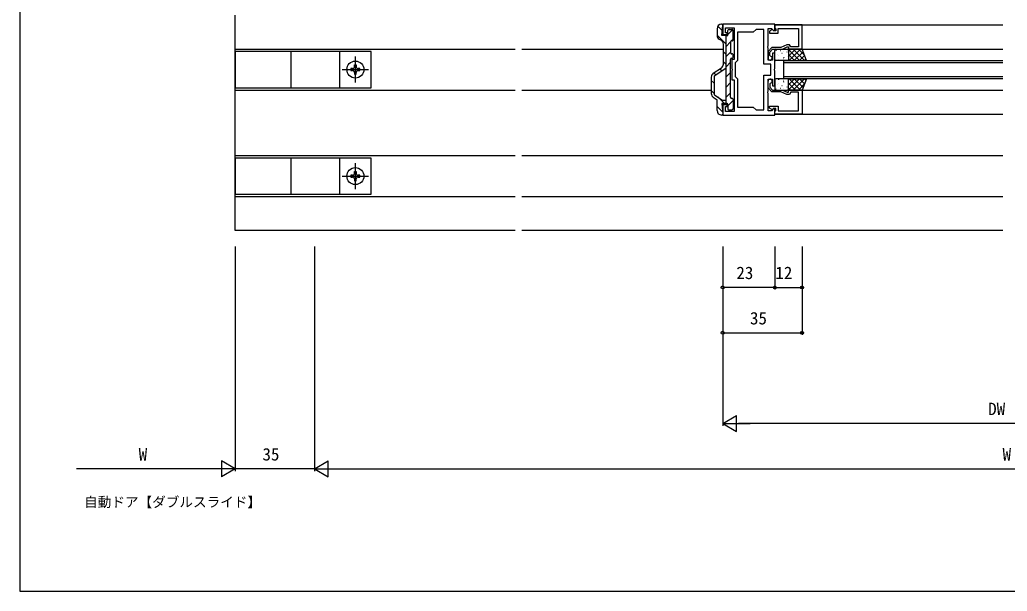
# Model space of a CAD drawing. Units: millimetres, scale not verified. Extents: x -437 to 438, y -681 to 679.
# Drawn here: x -436.7 to -1.2, y -681 to -429 of the extents above; entities that cross this region are included whole.
import ezdxf
from ezdxf.enums import TextEntityAlignment as Align

# ---------------------------------------------------------------- set-up
doc = ezdxf.new("R2010")
doc.units = ezdxf.units.MM
doc.header["$LTSCALE"] = 4
for name, color, linetype in [('0-1_USER1', 3, 'Continuous'), ('0-2_YKK_11', 7, 'Continuous'), ('0-4_YKK_12', 2, 'Continuous'), ('0-5_YKK_13', 4, 'Continuous'), ('0-7_YKK_D', 6, 'Continuous'), ('0-8_YKK_ZWAK', 7, 'Continuous')]:
    doc.layers.add(name, color=color, linetype=linetype)
doc.styles.add('ＭＳ ゴシック', font='')
doc.styles.get('ＭＳ ゴシック').set_extended_font_data('MS Gothic')

msp = doc.modelspace()

# ---------------------------------------------------------------- linework, layer by layer
at = {"layer": '0-2_YKK_11'}
for points in [[(-103.7, -431), (-126.7, -431), (-126.7, -435.5), (-124.7, -435.5), (-124.7, -434.7), (-125.5, -434.7), (-125.5, -432.5), (-121.7, -432.5), (-121.7, -440.542), (-121.58, -440.725), (-121.58, -441.275), (-121.7, -441.458), (-121.7, -446.5), (-122.7, -446.5), (-122.7, -450.542), (-122.58, -450.725), (-122.58, -451.275), (-122.7, -451.458), (-122.7, -455.5), (-121.7, -455.5), (-121.7, -460.542), (-121.58, -460.725), (-121.58, -461.275), (-121.7, -461.458), (-121.7, -469.5), (-125.5, -469.5), (-125.5, -467.3), (-124.7, -467.3), (-124.7, -466.5), (-126.7, -466.5), (-126.7, -471), (-103.7, -471), (-103.7, -468.2), (-104.071, -468.046), (-105.225, -469.2), (-106.7, -469.2), (-106.7, -461.458), (-106.82, -461.275), (-106.82, -460.725), (-106.7, -460.542)], [(-106.7, -460.542), (-106.7, -455.2), (-104.7, -455.2), (-104.7, -458.2), (-103.7, -458.2), (-103.7, -451.458), (-103.82, -451.275), (-103.82, -450.725), (-103.7, -450.542), (-103.7, -443.8), (-104.7, -443.8), (-104.7, -446.8), (-106.7, -446.8), (-106.7, -441.458), (-106.82, -441.275), (-106.82, -440.725), (-106.7, -440.542), (-106.7, -432.8), (-105.225, -432.8), (-104.071, -433.954), (-103.7, -433.8), (-103.7, -431)], [(-91.7, -431.3), (-103.7, -431.3), (-103.7, -432.5), (-103.4, -432.8), (-103.2, -433), (-103.2, -433.9), (-104.15, -433.9), (-104.65, -433.4), (-104.961, -433.4), (-106, -434), (-106, -434.9), (-102.2, -434.9), (-102.2, -432.8), (-93.2, -432.8), (-93.2, -441), (-96.7, -441), (-97.278, -440), (-98.422, -440), (-100.995, -441.2), (-105.051, -441.2), (-106.7, -442.987), (-106.7, -445.9)], [(-105.65, -445.013), (-105.9, -444.717), (-105.9, -443.3), (-104.7, -442), (-100.345, -442), (-98.2, -441), (-97.7, -441), (-97.7, -442), (-91.7, -442), (-91.7, -431.3)], [(-91.7, -470.7), (-103.7, -470.7), (-103.7, -469.5), (-103.4, -469.2), (-103.2, -469), (-103.2, -468.1), (-104.15, -468.1), (-104.65, -468.6), (-104.961, -468.6), (-106, -468), (-106, -467.1), (-102.2, -467.1), (-102.2, -469.2), (-93.2, -469.2), (-93.2, -461), (-96.7, -461), (-97.278, -462), (-98.422, -462), (-100.995, -460.8), (-105.051, -460.8), (-106.7, -459.013), (-106.7, -456.1)], [(-105.65, -456.987), (-105.9, -457.283), (-105.9, -458.7), (-104.7, -460), (-100.345, -460), (-98.2, -461), (-97.7, -461), (-97.7, -460), (-91.7, -460), (-91.7, -470.7)]]:
    msp.add_lwpolyline(points, dxfattribs=at)
msp.add_lwpolyline([(-108.5, -468.7), (-108.5, -453.4), (-105.5, -453.4), (-105.5, -448.6), (-108.5, -448.6), (-108.5, -433.3), (-112, -433.3), (-113.2, -434.5), (-120.2, -434.5), (-120.2, -447), (-121.2, -448), (-121.2, -454), (-120.2, -455), (-120.2, -467.5), (-113.2, -467.5), (-112, -468.7)], close=True, dxfattribs=at)
for centre, start, end in [((-105.8, -445.9), 180, 80.40594), ((-105.8, -456.1), 279.59406, 180)]:
    msp.add_arc(centre, 0.9, start, end, dxfattribs=at)
at = {"layer": '0-4_YKK_12'}
for p, q in [((-341.7, -522.002), (-341.7, -427)), ((-103.7, -431.299), (-3.2, -431.299)), ((-341.7, -442.002), (-218.2, -442)), ((-215.2, -442), (-126.4, -441.999)), ((-91.7, -441.999), (-3.2, -441.999)), ((-99.7, -446.999), (-3.2, -446.999)), ((-99.7, -454.999), (-99.7, -446.999)), ((-3.2, -447.999), (-99.7, -447.999)), ((-99.7, -453.999), (-3.2, -453.999)), ((-3.2, -454.999), (-99.7, -454.999)), ((-341.7, -460.002), (-218.2, -460)), ((-215.2, -460), (-131.7, -459.999)), ((-91.7, -459.999), (-3.2, -459.999)), ((-103.7, -470.7), (-3.2, -470.7)), ((-218.2, -489.002), (-341.7, -489.004)), ((-3.2, -489), (-215.2, -489.002)), ((-341.7, -507.002), (-218.2, -507.001)), ((-215.2, -507.001), (-3.2, -507)), ((-218.2, -522.002), (-341.7, -522.002)), ((-3.2, -522.001), (-215.2, -522.002))]:
    msp.add_line(p, q, dxfattribs=at)
at = {"layer": '0-5_YKK_13'}
for p, q in [((-127, -431), (-127.2, -431)), ((-129.2, -433), (-129.2, -435.843)), ((-126.851, -433.669), (-128.765, -431.755)), ((-122.325, -433.383), (-124.401, -435.458)), ((-124.401, -435.7), (-124.401, -433.8)), ((-123.901, -433.3), (-122.601, -433.3)), ((-122.1, -437.8), (-122.101, -433.8)), ((-125.2, -439.81), (-129.2, -435.81)), ((-128.193, -437.579), (-127.408, -438.027)), ((-126.4, -448.544), (-126.4, -439.764)), ((-125.2, -466), (-125.2, -436)), ((-124.942, -436), (-125.2, -436.258)), ((-123.197, -438.745), (-125.2, -440.748)), ((-123.2, -438.8), (-123.2, -443.5)), ((-122.1, -437.648), (-122.755, -438.303)), ((-122.7, -438.3), (-122.6, -438.3)), ((-317.2, -442.958), (-317.2, -458.958)), ((-295.7, -442.958), (-295.7, -458.958)), ((-125.2, -444.3), (-126.4, -443.1)), ((-123.2, -443.238), (-125.2, -445.238)), ((-122.7, -444), (-122.6, -444)), ((-103.7, -446.5), (-103.7, -442.5)), ((-103.2, -442), (-98.2, -442)), ((-103.137, -442.444), (-103.161, -442.488)), ((-101.192, -442.636), (-101.28, -442.683)), ((-100.513, -443.878), (-100.537, -443.921)), ((-99.778, -442.808), (-99.785, -442.814)), ((-98.321, -443.235), (-98.345, -443.278)), ((-94.611, -442), (-97.7, -445.089)), ((-96.856, -442), (-97.7, -442.844)), ((-92.799, -447), (-97.7, -442.098)), ((-97.7, -442.5), (-97.7, -446.5)), ((-92.366, -442), (-97.366, -447)), ((-90.553, -447), (-95.553, -442)), ((-91.249, -443.128), (-95.121, -447)), ((-90.628, -444.68), (-93.308, -442)), ((-288.7, -456.708), (-288.7, -445.208)), ((-125.2, -448.79), (-126.4, -447.59)), ((-123.2, -447.729), (-125.2, -449.729)), ((-123.2, -463.2), (-123.2, -446.5)), ((-122.6, -446), (-122.701, -446)), ((-122.1, -445.5), (-122.1, -444.5)), ((-98.2, -447), (-103.2, -447)), ((-102.402, -444.469), (-102.426, -444.513)), ((-101.97, -446.545), (-101.994, -446.589)), ((-101.983, -444.783), (-101.99, -444.789)), ((-99.963, -446.569), (-99.97, -446.575)), ((-99.779, -445.902), (-99.802, -445.946)), ((-99.667, -445.526), (-99.756, -445.572)), ((-97.889, -445.311), (-97.913, -445.355)), ((-97.795, -444.627), (-97.803, -444.634)), ((-95.044, -447), (-97.7, -444.343)), ((-97.289, -447), (-97.7, -446.588)), ((-90.608, -444.732), (-92.876, -447)), ((-89.966, -446.335), (-90.631, -447)), ((-294.45, -450.958), (-282.95, -450.958)), ((-289.11, -448.908), (-289.11, -449.728)), ((-288.29, -449.728), (-288.29, -448.908)), ((-287.47, -451.368), (-286.65, -451.368)), ((-130.824, -452.608), (-127.277, -450.198)), ((-129.688, -453.283), (-130.549, -452.422)), ((-130.15, -453.597), (-125.2, -450.231)), ((-127.015, -451.465), (-127.876, -450.605)), ((-123.2, -452.219), (-125.2, -454.219)), ((-131.7, -454.262), (-131.7, -461.543)), ((-130.5, -456.961), (-131.7, -455.761)), ((-130.5, -454.258), (-130.5, -461.542)), ((-123.2, -456.709), (-125.2, -458.709)), ((-103.7, -455.5), (-103.7, -459.5)), ((-98.2, -455), (-103.2, -455)), ((-101.97, -455.454), (-101.994, -455.411)), ((-101.983, -457.217), (-101.99, -457.211)), ((-99.963, -455.431), (-99.97, -455.425)), ((-99.779, -456.098), (-99.802, -456.054)), ((-99.667, -456.474), (-99.756, -456.428)), ((-97.889, -456.689), (-97.913, -456.645)), ((-92.799, -455), (-97.7, -459.902)), ((-95.044, -455), (-97.7, -457.657)), ((-97.289, -455), (-97.7, -455.412)), ((-97.7, -459.5), (-97.7, -455.5)), ((-94.611, -460), (-97.7, -456.911)), ((-92.366, -460), (-97.366, -455)), ((-90.553, -455), (-95.553, -460)), ((-91.249, -458.872), (-95.121, -455)), ((-90.608, -457.268), (-92.876, -455)), ((-89.966, -455.665), (-90.631, -455)), ((-130.5, -461.451), (-131.7, -460.251)), ((-123.2, -461.199), (-125.2, -463.199)), ((-103.2, -460), (-98.2, -460)), ((-103.137, -459.556), (-103.161, -459.512)), ((-102.402, -457.531), (-102.426, -457.487)), ((-101.192, -459.364), (-101.28, -459.317)), ((-100.513, -458.122), (-100.537, -458.078)), ((-99.778, -459.192), (-99.785, -459.185)), ((-98.321, -458.765), (-98.345, -458.721)), ((-97.795, -457.373), (-97.803, -457.366)), ((-96.856, -460), (-97.7, -459.156)), ((-90.628, -457.32), (-93.308, -460)), ((-130.824, -463.198), (-129.2, -464.3)), ((-130.15, -462.203), (-127.281, -464.154)), ((-129.2, -469), (-129.2, -464.3)), ((-125.951, -466), (-128.894, -463.057)), ((-126.157, -464.5), (-125.2, -464.5)), ((-122.1, -464.589), (-124.401, -466.889)), ((-122.7, -463.7), (-122.6, -463.7)), ((-122.1, -464.2), (-122.101, -468.2)), ((-126.765, -469.676), (-129.2, -467.241)), ((-124.7, -466), (-127, -466)), ((-127, -466), (-126.701, -470.681)), ((-124.401, -466.3), (-124.401, -468.2)), ((-123.901, -468.7), (-122.601, -468.7)), ((-127, -471), (-127.2, -471)), ((-317.2, -489.96), (-317.2, -505.96)), ((-295.7, -489.96), (-295.7, -505.96)), ((-289.11, -495.91), (-289.11, -496.73)), ((-288.7, -503.71), (-288.7, -492.21)), ((-288.29, -496.73), (-288.29, -495.91)), ((-294.45, -497.96), (-282.95, -497.96)), ((-287.47, -498.37), (-286.65, -498.37))]:
    msp.add_line(p, q, dxfattribs=at)
for points in [[(-124.701, -436), (-127, -436), (-126.701, -431.319)], [(-289.93, -450.548), (-290.75, -450.548), (-290.75, -451.368), (-289.93, -451.368)], [(-289.11, -449.728), (-289.11, -448.908), (-288.29, -448.908), (-288.29, -449.728)], [(-289.11, -452.188), (-289.11, -453.008), (-288.29, -453.008), (-288.29, -452.188)], [(-286.65, -451.368), (-286.65, -450.548), (-287.47, -450.548)], [(-289.11, -496.73), (-289.11, -495.91), (-288.29, -495.91), (-288.29, -496.73)], [(-289.93, -497.55), (-290.75, -497.55), (-290.75, -498.37), (-289.93, -498.37)], [(-289.11, -499.19), (-289.11, -500.01), (-288.29, -500.01), (-288.29, -499.19)], [(-286.65, -498.37), (-286.65, -497.55), (-287.47, -497.55)]]:
    msp.add_lwpolyline(points, dxfattribs=at)
for points in [[(-341.7, -458.958), (-281.7, -458.958), (-281.7, -442.958), (-341.7, -442.958)], [(-89.7, -447), (-91.7, -442), (-97.7, -442), (-97.7, -447)], [(-89.7, -455), (-91.7, -460), (-97.7, -460), (-97.7, -455)], [(-341.7, -505.96), (-281.7, -505.96), (-281.7, -489.96), (-341.7, -489.96)]]:
    msp.add_lwpolyline(points, close=True, dxfattribs=at)
for centre in [(-288.7, -450.958), (-288.7, -497.96)]:
    msp.add_circle(centre, 3.75, dxfattribs=at)
for centre, radius, start, end in [((-127.2, -433), 2, 90, 180), ((-127, -431.3), 0.3, 356.34024, 90), ((-123.901, -433.8), 0.5, 90.00359, 180.00359), ((-122.601, -433.8), 0.5, 0.00359, 90.00359), ((-127.2, -435.843), 2, 180, 240.25462), ((-128.4, -439.764), 2, 360, 60.25462), ((-124.701, -435.7), 0.3, 270, 0.00359), ((-122.7, -438.8), 0.5, 90.00003, 180), ((-122.6, -437.8), 0.5, 270, 0.00359), ((-122.7, -443.5), 0.5, 180, 270.00359), ((-122.6, -444.5), 0.5, 0.00359, 90.00359), ((-103.2, -442.5), 0.5, 90, 180), ((-98.2, -442.5), 0.5, 0, 90), ((-128.4, -448.544), 2, 304.18899, 360), ((-122.7, -446.5), 0.5, 90.02863, 180), ((-122.6, -445.5), 0.5, 270.00359, 0.00359), ((-103.2, -446.5), 0.5, 180, 270), ((-98.2, -446.5), 0.5, 270, 0), ((-289.93, -449.728), 0.82, 270, 0), ((-289.93, -452.188), 0.82, 0, 90), ((-287.47, -449.728), 0.82, 180, 270), ((-287.47, -452.188), 0.82, 90, 180), ((-129.7, -454.262), 2, 124.18899, 179.99711), ((-129.7, -454.258), 0.8, 124.21613, 179.99711), ((-103.2, -455.5), 0.5, 90, 180), ((-98.2, -455.5), 0.5, 0, 90), ((-129.7, -461.544), 2, 179.99711, 235.83194), ((-129.7, -461.542), 0.8, 179.99711, 235.78387), ((-103.2, -459.5), 0.5, 180, 270), ((-98.2, -459.5), 0.5, 270, 0), ((-126.157, -462.5), 2, 235.78387, 270), ((-122.7, -463.2), 0.5, 180, 270), ((-122.6, -464.2), 0.5, 359.99641, 90), ((-127.2, -469), 2, 180, 270), ((-124.701, -466.3), 0.3, 359.99641, 90), ((-123.901, -468.2), 0.5, 179.99641, 269.99641), ((-122.601, -468.2), 0.5, 269.99641, 359.99641), ((-127, -470.7), 0.3, 270, 3.65976), ((-289.93, -496.73), 0.82, 270, 0), ((-289.93, -499.19), 0.82, 0, 90), ((-287.47, -496.73), 0.82, 180, 270), ((-287.47, -499.19), 0.82, 90, 180)]:
    msp.add_arc(centre, radius, start, end, dxfattribs=at)
at = {"layer": '0-7_YKK_D'}
for p, q in [((-341.7, -529), (-341.7, -628)), ((-341.7, -529), (-341.7, -628)), ((-306.7, -529), (-306.7, -628)), ((-306.7, -529), (-306.7, -628)), ((-126.7, -529), (-126.7, -608)), ((-126.7, -529), (-126.7, -548)), ((-126.7, -529), (-126.7, -568)), ((-103.7, -529), (-103.7, -548)), ((-103.7, -529), (-103.7, -548)), ((-91.7, -529), (-91.7, -548)), ((-91.7, -529), (-91.7, -568)), ((-103.7, -547), (-126.7, -547)), ((-103.7, -547), (-91.7, -547)), ((-126.7, -567), (-91.7, -567)), ((-126.7, -607), (-120.638, -603.5)), ((-120.638, -610.5), (-120.638, -603.5)), ((-126.7, -607), (-120.638, -610.5)), ((-126.7, -607), (-114.576, -607)), ((116.3, -607), (-119.7, -607)), ((-348.7, -627), (-411.7, -627)), ((-341.7, -627), (-353.824, -627)), ((-341.7, -627), (-347.762, -623.5)), ((-347.762, -623.5), (-347.762, -630.5)), ((-341.7, -627), (-347.762, -630.5)), ((-306.7, -627), (-341.7, -627)), ((-306.7, -627), (-300.638, -623.5)), ((-306.7, -627), (-300.638, -630.5)), ((-306.7, -627), (-294.576, -627)), ((-300.638, -630.5), (-300.638, -623.5)), ((-299.7, -627), (301.3, -627))]:
    msp.add_line(p, q, dxfattribs=at)
for centre in [(-126.7, -547), (-103.7, -547), (-103.7, -547), (-91.7, -547), (-126.7, -567), (-91.7, -567)]:
    msp.add_circle(centre, 0.637, dxfattribs=at)
at = {"layer": '0-8_YKK_ZWAK'}
msp.add_line((-436.7, 644), (-436.7, -681), dxfattribs=at)
msp.add_lwpolyline([(-436.7, -681), (438.3, -681), (438.3, 644)], dxfattribs=at)

# ---------------------------------------------------------------- texts
at = {"layer": '0-1_USER1', "style": 'ＭＳ ゴシック'}
msp.add_text('自動ドア【ダブルスライド】', height=4.399, dxfattribs=at).set_placement((-408.302, -645.182), align=Align.BOTTOM_LEFT)
at = {"layer": '0-7_YKK_D', "style": 'ＭＳ ゴシック'}
for s, p in [('23', (-120.655, -545)), ('12', (-103.453, -545)), ('35', (-114.655, -565)), ('DW', (-9.605, -605)), ('W', (-384.248, -625)), ('35', (-329.655, -625)), ('W', (-3.248, -625))]:
    msp.add_text(s, height=5.499, dxfattribs=at).set_placement(p, align=Align.BOTTOM_LEFT)

doc.saveas('drawing.dxf')
